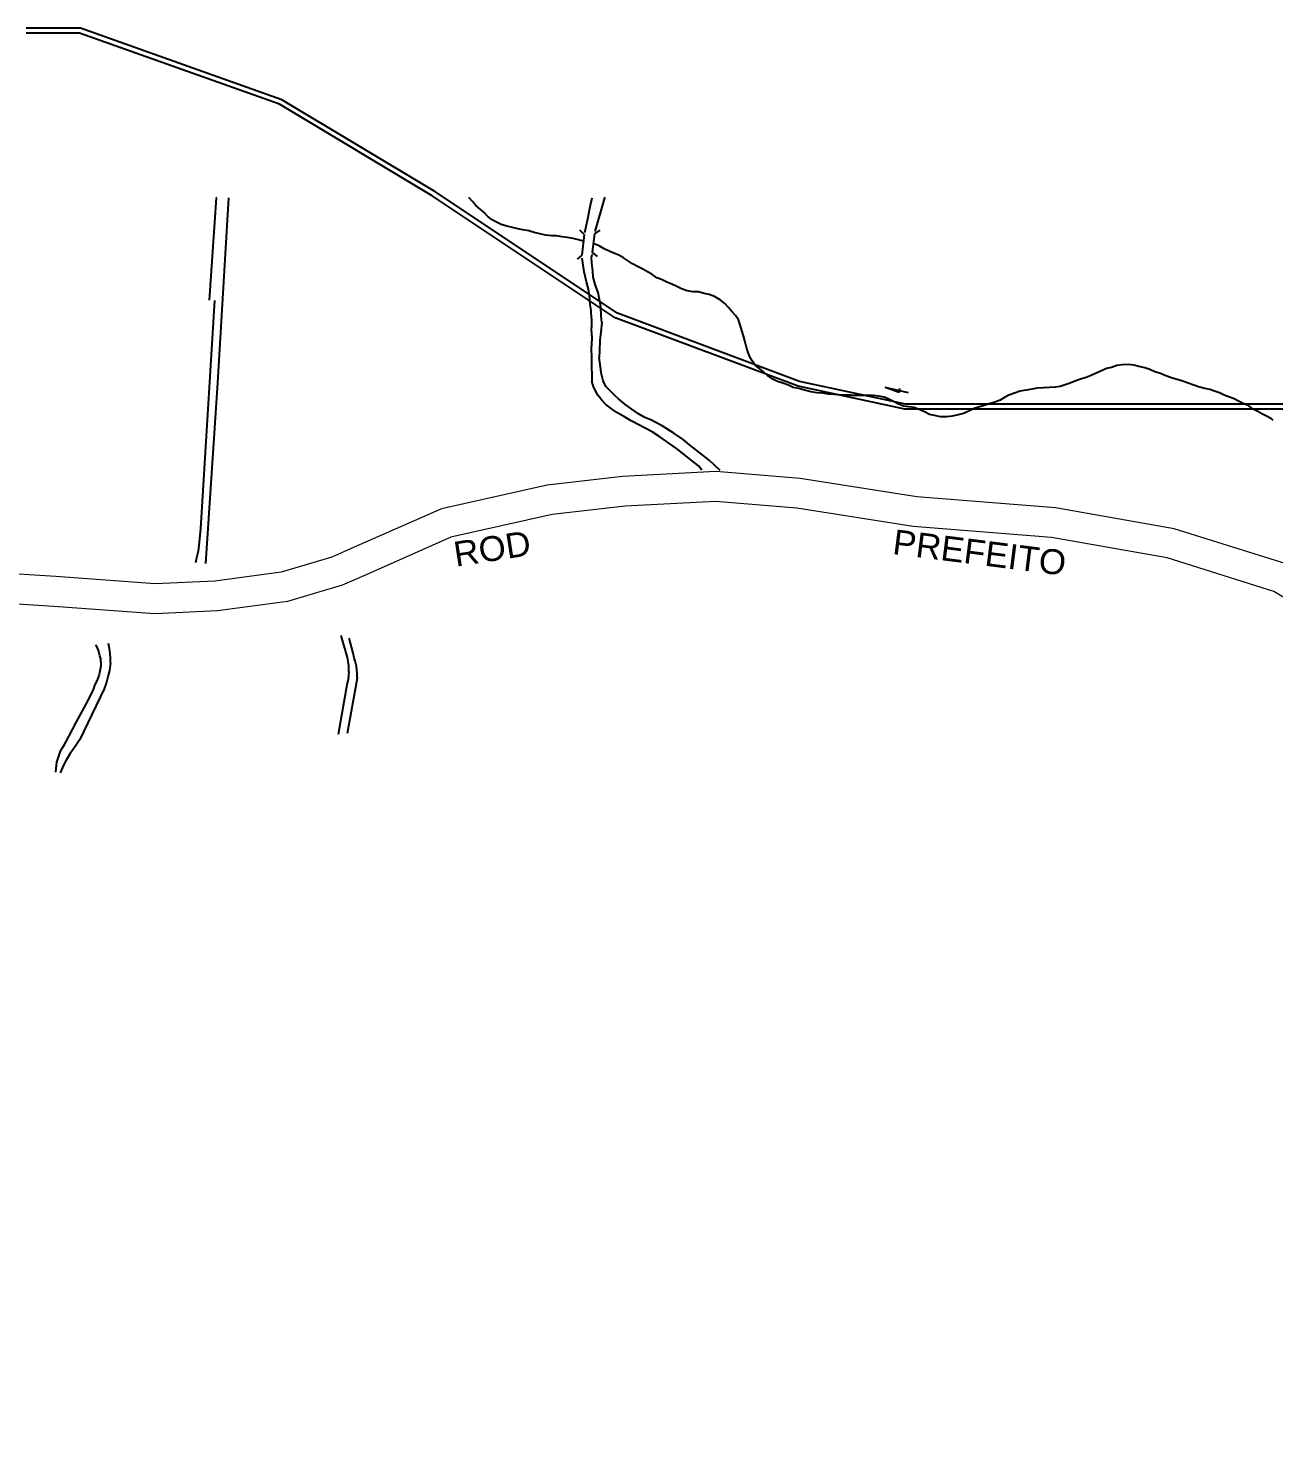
# Model space of a CAD drawing. Header units: millimetres. Extents: x 583 to 26013, y 350 to 21391.
# Drawn here: x 10591 to 11091, y 13884 to 14452 of the extents above; entities that cross this region are included whole.
import ezdxf

# ---------------------------------------------------------------- set-up
doc = ezdxf.new("R2010")
doc.units = ezdxf.units.MM
for name, color, linetype in [('105-QUADRAS_ESTRADAS', 80, 'Continuous'), ('110-CERCA_DE_ARAME', 10, 'Continuous'), ('115-PONTES_E_VIADUTO', 210, 'Continuous'), ('145-', 130, 'Continuous'), ('RIOS', 140, 'Continuous')]:
    doc.layers.add(name, color=color, linetype=linetype)
doc.styles.add('EU', font='arial.ttf', dxfattribs={"height": 10})

msp = doc.modelspace()

# ---------------------------------------------------------------- linework, layer by layer
at = {"color": 0, "linetype": 'Continuous', "lineweight": 20}
for points in [[(11126.4214, 14218.88015), (11096.05576, 14237.02973), (11051.11755, 14251.11083), (11003.43518, 14259.51959), (10947.82891, 14263.92801), (10901.0498, 14271.32471), (10867.19796, 14274.12839), (10829.70928, 14272.16617), (10799.40611, 14268.64976), (10757.04568, 14259.15518), (10722.00956, 14243.69807), (10712.99799, 14239.79615), (10692.67163, 14233.71726), (10666.07371, 14230.15966), (10642.06909, 14228.98153), (10602.20434, 14231.94273), (10578.61423, 14233.44384)], [(11467.61551, 13874.60241), (11430.94299, 13927.42513), (11400.61551, 13970.90241), (11358.53156, 14017.38279), (11332.77968, 14043.23824), (11314.01551, 14061.50241), (11257.51551, 14108.90241), (11152.01551, 14189.60241), (11091.11551, 14226.00241), (11048.26963, 14239.4279), (11001.91551, 14247.60241), (10946.41551, 14252.00241), (10899.61551, 14259.40241), (10867.01551, 14262.10241), (10830.71551, 14260.20241), (10801.41551, 14256.80241), (10760.81551, 14247.70241), (10726.81551, 14232.70241), (10717.11551, 14228.50241), (10695.20192, 14221.94883), (10667.1652, 14218.19879), (10641.91818, 14216.95968), (10601.37883, 14219.97099), (10578.10843, 14221.45175)]]:
    msp.add_lwpolyline(points, dxfattribs=at)
at = {"layer": '105-QUADRAS_ESTRADAS', "color": 0, "linetype": 'Continuous'}
for p, q in [((10671.51551, 14383.90241), (10667.11551, 14309.70241)), ((10817.41551, 14383.80241), (10816.41551, 14379.70241)), ((10822.51551, 14383.90241), (10818.61551, 14370.40241)), ((10822.61551, 14384.20241), (10822.51551, 14384.00241)), ((10816.41551, 14379.70241), (10815.61551, 14375.40241)), ((10815.61551, 14375.40241), (10814.41551, 14369.90241)), ((10814.31551, 14354.20241), (10813.51551, 14359.70241)), ((10817.31551, 14361.20241), (10817.21551, 14360.20241)), ((10817.31551, 14357.60241), (10817.21551, 14360.20241)), ((10815.21551, 14350.20241), (10814.31551, 14354.20241)), ((10817.81551, 14354.60241), (10817.31551, 14357.60241)), ((10817.91551, 14352.10241), (10817.81551, 14354.60241)), ((10816.01551, 14347.30241), (10815.21551, 14350.20241)), ((10818.81551, 14348.80241), (10817.91551, 14352.10241)), ((10819.91551, 14345.90241), (10818.81551, 14348.80241)), ((10665.91551, 14342.70241), (10660.31551, 14251.20241)), ((10816.41551, 14344.80241), (10816.01551, 14347.30241)), ((10816.71551, 14341.10241), (10816.41551, 14344.80241)), ((10820.31551, 14343.80241), (10819.91551, 14345.90241)), ((10820.91551, 14340.20241), (10820.31551, 14343.80241)), ((10817.11551, 14338.70241), (10816.71551, 14341.10241)), ((10817.21551, 14335.50241), (10817.11551, 14338.70241)), ((10821.11551, 14336.60241), (10820.91551, 14340.20241)), ((10817.21551, 14335.50241), (10817.21551, 14331.90241)), ((10817.31551, 14328.50241), (10817.21551, 14331.90241)), ((10821.31551, 14333.90241), (10821.01551, 14330.10241)), ((10821.31551, 14333.90241), (10821.11551, 14336.60241)), ((10817.31551, 14328.50241), (10817.21551, 14324.40241)), ((10820.61551, 14326.80241), (10820.41551, 14322.60241)), ((10821.01551, 14330.10241), (10820.61551, 14326.80241)), ((10817.31551, 14318.90241), (10817.21551, 14324.40241)), ((10820.41551, 14322.60241), (10820.31551, 14319.80241)), ((10817.41551, 14314.40241), (10817.31551, 14318.90241)), ((10817.41551, 14314.40241), (10817.41551, 14310.40241)), ((10820.81551, 14316.10241), (10820.31551, 14319.80241)), ((10821.11551, 14313.70241), (10820.81551, 14316.10241)), ((10667.11551, 14309.70241), (10662.31551, 14237.20241)), ((10818.01551, 14308.10241), (10817.41551, 14310.40241)), ((10821.91551, 14310.50241), (10821.11551, 14313.70241)), ((10823.01551, 14308.20241), (10821.91551, 14310.50241)), ((10819.71551, 14304.80241), (10818.01551, 14308.10241)), ((10821.41551, 14302.80241), (10819.71551, 14304.80241)), ((10824.61551, 14306.60241), (10823.01551, 14308.20241)), ((10826.61551, 14304.60241), (10824.61551, 14306.60241)), ((10828.11551, 14303.30241), (10826.61551, 14304.60241)), ((10830.61551, 14301.10241), (10828.11551, 14303.30241)), ((10823.01551, 14301.00241), (10821.41551, 14302.80241)), ((10825.71551, 14299.00241), (10823.01551, 14301.00241)), ((10827.41551, 14297.80241), (10825.71551, 14299.00241)), ((10830.51551, 14296.10241), (10827.41551, 14297.80241)), ((10833.41551, 14299.10241), (10830.61551, 14301.10241)), ((10836.11551, 14297.30241), (10833.41551, 14299.10241)), ((10838.61551, 14295.80241), (10836.11551, 14297.30241)), ((10833.21551, 14294.50241), (10830.51551, 14296.10241)), ((10836.51551, 14292.70241), (10833.21551, 14294.50241)), ((10838.81551, 14291.50241), (10836.51551, 14292.70241)), ((10841.11551, 14294.80241), (10838.61551, 14295.80241)), ((10842.81551, 14293.90241), (10841.11551, 14294.80241)), ((10845.61551, 14292.40241), (10842.81551, 14293.90241)), ((10848.51551, 14290.60241), (10845.61551, 14292.40241)), ((10841.61551, 14290.00241), (10838.81551, 14291.50241)), ((10844.71551, 14288.00241), (10841.61551, 14290.00241)), ((10847.31551, 14286.20241), (10844.71551, 14288.00241)), ((10851.41551, 14283.30241), (10847.31551, 14286.20241)), ((10850.31551, 14289.50241), (10848.51551, 14290.60241)), ((10854.01551, 14287.00241), (10850.31551, 14289.50241)), ((10856.61551, 14284.80241), (10854.01551, 14287.00241)), ((10854.41551, 14281.00241), (10851.41551, 14283.30241)), ((10857.81551, 14278.20241), (10854.41551, 14281.00241)), ((10864.41551, 14278.60241), (10856.61551, 14284.80241)), ((10860.11551, 14276.40241), (10857.81551, 14278.20241)), ((10861.51551, 14274.70241), (10860.11551, 14276.40241)), ((10868.91551, 14274.50241), (10864.41551, 14278.60241)), ((10660.31551, 14251.20241), (10659.71551, 14245.80241)), ((10659.41551, 14242.10241), (10658.61551, 14239.40241)), ((10659.71551, 14245.80241), (10659.41551, 14242.10241)), ((10658.61551, 14239.40241), (10658.21551, 14237.50241)), ((10719.31551, 14199.40241), (10716.71551, 14208.30241)), ((10720.91551, 14203.70241), (10719.91551, 14207.20241)), ((10618.91551, 14203.30241), (10618.31551, 14204.50241)), ((10619.51551, 14201.90241), (10618.91551, 14203.30241)), ((10619.91551, 14200.10241), (10619.51551, 14201.90241)), ((10623.81551, 14202.90241), (10623.41551, 14205.10241)), ((10624.01551, 14201.10241), (10623.81551, 14202.90241)), ((10624.21551, 14199.10241), (10624.01551, 14201.10241)), ((10721.51551, 14201.20241), (10720.91551, 14203.70241)), ((10722.01551, 14199.30241), (10721.51551, 14201.20241)), ((10620.31551, 14196.00241), (10619.61551, 14192.70241)), ((10620.21551, 14198.90241), (10619.91551, 14200.10241)), ((10620.31551, 14197.70241), (10620.21551, 14198.90241)), ((10620.31551, 14197.70241), (10620.31551, 14196.00241)), ((10624.21551, 14197.20241), (10623.81551, 14194.30241)), ((10624.21551, 14197.20241), (10624.21551, 14199.10241)), ((10719.61551, 14197.90241), (10719.31551, 14199.40241)), ((10719.81551, 14196.10241), (10719.61551, 14197.90241)), ((10719.81551, 14193.70241), (10719.81551, 14196.10241)), ((10722.51551, 14197.60241), (10722.01551, 14199.30241)), ((10722.91551, 14196.00241), (10722.51551, 14197.60241)), ((10723.01551, 14194.60241), (10722.91551, 14196.00241)), ((10618.81551, 14190.40241), (10617.91551, 14188.60241)), ((10619.61551, 14192.70241), (10618.81551, 14190.40241)), ((10622.51551, 14189.60241), (10621.61551, 14186.90241)), ((10623.21551, 14192.30241), (10622.51551, 14189.60241)), ((10623.81551, 14194.30241), (10623.21551, 14192.30241)), ((10719.61551, 14190.70241), (10719.21551, 14189.10241)), ((10719.71551, 14192.40241), (10719.61551, 14190.70241)), ((10719.81551, 14193.70241), (10719.71551, 14192.40241)), ((10723.11551, 14191.50241), (10722.81551, 14188.90241)), ((10723.11551, 14193.10241), (10723.01551, 14194.60241)), ((10723.11551, 14191.50241), (10723.11551, 14193.10241)), ((10621.61551, 14186.90241), (10613.51551, 14169.90241)), ((10617.21551, 14186.60241), (10615.31551, 14182.70241)), ((10617.91551, 14188.60241), (10617.21551, 14186.60241)), ((10719.21551, 14189.10241), (10715.51551, 14168.60241)), ((10722.81551, 14188.90241), (10719.11551, 14168.90241)), ((10613.61551, 14179.60241), (10610.41551, 14173.60241)), ((10615.31551, 14182.70241), (10613.61551, 14179.60241)), ((10610.41551, 14173.60241), (10607.31551, 14167.70241)), ((10607.31551, 14167.70241), (10605.11551, 14163.80241)), ((10613.51551, 14169.90241), (10611.81551, 14166.50241)), ((10604.01551, 14161.90241), (10603.01551, 14159.10241)), ((10605.11551, 14163.80241), (10604.01551, 14161.90241)), ((10608.01551, 14161.00241), (10606.31551, 14158.30241)), ((10609.71551, 14163.30241), (10608.01551, 14161.00241)), ((10611.81551, 14166.50241), (10609.71551, 14163.30241)), ((10602.51551, 14157.50241), (10602.21551, 14154.90241)), ((10603.01551, 14159.10241), (10602.51551, 14157.50241)), ((10605.31551, 14156.20241), (10604.01551, 14153.20241)), ((10606.31551, 14158.30241), (10605.31551, 14156.20241)), ((10602.21551, 14154.90241), (10602.11551, 14153.40241))]:
    msp.add_line(p, q, dxfattribs=at)
at = {"layer": '110-CERCA_DE_ARAME', "color": 0, "linetype": 'Continuous'}
for p, q in [((10666.61551, 14383.90241), (10663.71551, 14342.90241)), ((10666.71551, 14384.10241), (10666.61551, 14384.00241))]:
    msp.add_line(p, q, dxfattribs=at)
at = {"layer": '115-PONTES_E_VIADUTO', "color": 0, "linetype": 'Continuous'}
for p, q in [((10814.31551, 14369.20241), (10812.51551, 14371.00241)), ((10814.31551, 14369.20241), (10813.41551, 14360.90241)), ((10818.41551, 14369.50241), (10817.51551, 14362.10241)), ((10820.61551, 14371.00241), (10818.41551, 14369.50241)), ((10813.41551, 14360.90241), (10811.41551, 14359.30241)), ((10819.61551, 14360.40241), (10817.51551, 14362.10241))]:
    msp.add_line(p, q, dxfattribs=at)
at = {"layer": '145-', "color": 0, "linetype": 'Continuous'}
for p, q in [((10768.11551, 14384.00241), (10768.11551, 14384.10241)), ((10769.41551, 14382.50241), (10768.11551, 14383.90241)), ((10770.81551, 14380.90241), (10769.41551, 14382.50241)), ((10772.51551, 14379.40241), (10770.81551, 14380.90241)), ((10774.11551, 14378.10241), (10772.51551, 14379.40241)), ((10775.61551, 14376.50241), (10774.11551, 14378.10241)), ((10777.31551, 14375.10241), (10775.61551, 14376.50241)), ((10779.11551, 14374.20241), (10777.31551, 14375.10241)), ((10781.01551, 14373.20241), (10779.11551, 14374.20241)), ((10783.21551, 14372.60241), (10781.01551, 14373.20241)), ((10785.51551, 14372.00241), (10783.21551, 14372.60241)), ((10787.61551, 14371.50241), (10785.51551, 14372.00241)), ((10789.61551, 14371.10241), (10787.61551, 14371.50241)), ((10792.01551, 14370.70241), (10789.61551, 14371.10241)), ((10794.21551, 14370.00241), (10792.01551, 14370.70241)), ((10796.51551, 14369.50241), (10794.21551, 14370.00241)), ((10798.81551, 14368.90241), (10796.51551, 14369.50241)), ((10801.11551, 14368.70241), (10798.81551, 14368.90241)), ((10803.21551, 14368.70241), (10801.11551, 14368.70241)), ((10805.41551, 14368.30241), (10803.21551, 14368.70241)), ((10807.61551, 14368.00241), (10805.41551, 14368.30241)), ((10809.91551, 14367.60241), (10807.61551, 14368.00241)), ((10812.01551, 14367.10241), (10809.91551, 14367.60241)), ((10813.91551, 14366.60241), (10812.01551, 14367.10241)), ((10820.31551, 14364.70241), (10818.31551, 14365.50241)), ((10822.31551, 14363.50241), (10820.31551, 14364.70241)), ((10824.31551, 14362.50241), (10822.31551, 14363.50241)), ((10826.21551, 14361.70241), (10824.31551, 14362.50241)), ((10828.21551, 14360.90241), (10826.21551, 14361.70241)), ((10830.01551, 14359.90241), (10828.21551, 14360.90241)), ((10831.71551, 14358.80241), (10830.01551, 14359.90241)), ((10833.71551, 14357.50241), (10831.71551, 14358.80241)), ((10835.71551, 14356.40241), (10833.71551, 14357.50241)), ((10837.81551, 14355.30241), (10835.71551, 14356.40241)), ((10839.71551, 14354.20241), (10837.81551, 14355.30241)), ((10841.51551, 14353.30241), (10839.71551, 14354.20241)), ((10843.51551, 14351.90241), (10841.51551, 14353.30241)), ((10845.31551, 14351.10241), (10843.51551, 14351.90241)), ((10847.51551, 14350.10241), (10845.31551, 14351.10241)), ((10849.41551, 14349.30241), (10847.51551, 14350.10241)), ((10851.51551, 14348.40241), (10849.41551, 14349.30241)), ((10853.31551, 14347.40241), (10851.51551, 14348.40241)), ((10855.61551, 14346.60241), (10853.31551, 14347.40241)), ((10857.91551, 14346.20241), (10855.61551, 14346.60241)), ((10860.11551, 14346.20241), (10857.91551, 14346.20241)), ((10862.41551, 14345.60241), (10860.11551, 14346.20241)), ((10864.41551, 14345.20241), (10862.41551, 14345.60241)), ((10866.61551, 14344.30241), (10864.41551, 14345.20241)), ((10868.81551, 14343.00241), (10866.61551, 14344.30241)), ((10870.81551, 14341.60241), (10868.81551, 14343.00241)), ((10872.21551, 14339.90241), (10870.81551, 14341.60241)), ((10873.61551, 14338.30241), (10872.21551, 14339.90241)), ((10875.01551, 14336.70241), (10873.61551, 14338.30241)), ((10876.21551, 14335.00241), (10875.01551, 14336.70241)), ((10876.91551, 14333.00241), (10876.21551, 14335.00241)), ((10877.61551, 14330.70241), (10876.91551, 14333.00241)), ((10878.21551, 14328.50241), (10877.61551, 14330.70241)), ((10878.71551, 14326.60241), (10878.21551, 14328.50241)), ((10879.31551, 14324.40241), (10878.71551, 14326.60241)), ((10880.01551, 14322.30241), (10879.31551, 14324.40241)), ((10880.71551, 14320.40241), (10880.01551, 14322.30241)), ((10881.71551, 14318.50241), (10880.71551, 14320.40241)), ((10883.01551, 14316.70241), (10881.71551, 14318.50241)), ((10884.71551, 14315.40241), (10883.01551, 14316.70241)), ((10886.31551, 14314.10241), (10884.71551, 14315.40241)), ((11021.71551, 14314.40241), (11019.81551, 14313.60241)), ((11024.01551, 14315.40241), (11021.71551, 14314.40241)), ((11026.01551, 14315.80241), (11024.01551, 14315.40241)), ((11028.11551, 14316.70241), (11026.01551, 14315.80241)), ((11030.41551, 14316.90241), (11028.11551, 14316.70241)), ((11032.71551, 14317.00241), (11030.41551, 14316.90241)), ((11034.91551, 14316.80241), (11032.71551, 14317.00241)), ((11036.91551, 14316.30241), (11034.91551, 14316.80241)), ((11039.31551, 14315.70241), (11036.91551, 14316.30241)), ((11041.31551, 14315.10241), (11039.31551, 14315.70241)), ((11043.41551, 14314.10241), (11041.31551, 14315.10241)), ((10887.91551, 14312.70241), (10886.31551, 14314.10241)), ((10890.01551, 14311.20241), (10887.91551, 14312.70241)), ((10891.91551, 14310.20241), (10890.01551, 14311.20241)), ((10894.01551, 14309.50241), (10891.91551, 14310.20241)), ((10896.31551, 14308.70241), (10894.01551, 14309.50241)), ((10898.21551, 14307.80241), (10896.31551, 14308.70241)), ((11007.31551, 14308.90241), (11005.41551, 14308.20241)), ((11009.41551, 14309.60241), (11007.31551, 14308.90241)), ((11011.61551, 14310.50241), (11009.41551, 14309.60241)), ((11013.91551, 14311.30241), (11011.61551, 14310.50241)), ((11015.81551, 14311.90241), (11013.91551, 14311.30241)), ((11017.81551, 14312.70241), (11015.81551, 14311.90241)), ((11019.81551, 14313.60241), (11017.81551, 14312.70241)), ((11045.61551, 14313.40241), (11043.41551, 14314.10241)), ((11047.71551, 14312.50241), (11045.61551, 14313.40241)), ((11049.61551, 14311.80241), (11047.71551, 14312.50241)), ((11051.81551, 14311.20241), (11049.61551, 14311.80241)), ((11054.21551, 14310.50241), (11051.81551, 14311.20241)), ((11056.71551, 14309.50241), (11054.21551, 14310.50241)), ((11059.01551, 14308.70241), (11056.71551, 14309.50241)), ((11060.91551, 14308.10241), (11059.01551, 14308.70241)), ((10900.41551, 14307.40241), (10898.21551, 14307.80241)), ((10902.71551, 14306.70241), (10900.41551, 14307.40241)), ((10905.21551, 14306.10241), (10902.71551, 14306.70241)), ((10907.71551, 14305.70241), (10905.21551, 14306.10241)), ((10910.11551, 14305.50241), (10907.71551, 14305.70241)), ((10912.31551, 14305.10241), (10910.11551, 14305.50241)), ((10914.61551, 14305.00241), (10912.31551, 14305.10241)), ((10917.11551, 14304.80241), (10914.61551, 14305.00241)), ((10919.21551, 14304.80241), (10917.11551, 14304.80241)), ((10921.31551, 14304.70241), (10919.21551, 14304.80241)), ((10921.31551, 14304.70241), (10928.01551, 14304.70241)), ((10930.31551, 14304.60241), (10928.01551, 14304.70241)), ((10932.51551, 14304.30241), (10930.31551, 14304.60241)), ((10934.71551, 14304.00241), (10932.51551, 14304.30241)), ((10936.61551, 14303.20241), (10934.71551, 14304.00241)), ((10944.41551, 14305.70241), (10935.11551, 14307.80241)), ((10940.71551, 14305.80241), (10935.11551, 14307.80241)), ((10938.71551, 14302.10241), (10936.61551, 14303.20241)), ((10940.91551, 14307.40241), (10940.71551, 14305.80241)), ((10983.01551, 14303.80241), (10981.21551, 14302.80241)), ((10984.81551, 14304.80241), (10983.01551, 14303.80241)), ((10987.01551, 14305.60241), (10984.81551, 14304.80241)), ((10989.31551, 14306.40241), (10987.01551, 14305.60241)), ((10991.71551, 14306.70241), (10989.31551, 14306.40241)), ((10994.01551, 14307.20241), (10991.71551, 14306.70241)), ((10996.31551, 14307.60241), (10994.01551, 14307.20241)), ((10998.71551, 14307.70241), (10996.31551, 14307.60241)), ((11001.11551, 14307.80241), (10998.71551, 14307.70241)), ((11003.41551, 14308.00241), (11001.11551, 14307.80241)), ((11005.41551, 14308.20241), (11003.41551, 14308.00241)), ((11063.41551, 14307.40241), (11060.91551, 14308.10241)), ((11065.41551, 14307.00241), (11063.41551, 14307.40241)), ((11067.31551, 14306.30241), (11065.41551, 14307.00241)), ((11069.31551, 14305.70241), (11067.31551, 14306.30241)), ((11071.21551, 14304.80241), (11069.31551, 14305.70241)), ((11073.31551, 14303.90241), (11071.21551, 14304.80241)), ((11075.21551, 14303.30241), (11073.31551, 14303.90241)), ((11076.91551, 14302.30241), (11075.21551, 14303.30241)), ((10940.51551, 14301.10241), (10938.71551, 14302.10241)), ((10942.41551, 14300.30241), (10940.51551, 14301.10241)), ((10944.41551, 14300.00241), (10942.41551, 14300.30241)), ((10946.71551, 14299.80241), (10944.41551, 14300.00241)), ((10949.01551, 14298.90241), (10946.71551, 14299.80241)), ((10950.91551, 14298.00241), (10949.01551, 14298.90241)), ((10952.91551, 14297.00241), (10950.91551, 14298.00241)), ((10966.61551, 14297.40241), (10964.41551, 14296.90241)), ((10969.01551, 14298.40241), (10966.61551, 14297.40241)), ((10971.11551, 14299.50241), (10969.01551, 14298.40241)), ((10973.11551, 14300.10241), (10971.11551, 14299.50241)), ((10975.21551, 14300.70241), (10973.11551, 14300.10241)), ((10977.21551, 14301.40241), (10975.21551, 14300.70241)), ((10979.11551, 14302.00241), (10977.21551, 14301.40241)), ((10981.21551, 14302.80241), (10979.11551, 14302.00241)), ((11079.11551, 14301.30241), (11076.91551, 14302.30241)), ((11081.11551, 14300.40241), (11079.11551, 14301.30241)), ((11082.81551, 14299.10241), (11081.11551, 14300.40241)), ((11084.71551, 14298.20241), (11082.81551, 14299.10241)), ((11086.51551, 14297.10241), (11084.71551, 14298.20241)), ((10954.91551, 14296.60241), (10952.91551, 14297.00241)), ((10957.31551, 14296.10241), (10954.91551, 14296.60241)), ((10959.91551, 14296.10241), (10957.31551, 14296.10241)), ((10962.01551, 14296.30241), (10959.91551, 14296.10241)), ((10964.41551, 14296.90241), (10962.01551, 14296.30241)), ((11088.41551, 14296.20241), (11086.51551, 14297.10241)), ((11090.21551, 14295.30241), (11088.41551, 14296.20241)), ((11090.91551, 14294.60241), (11090.21551, 14295.30241))]:
    msp.add_line(p, q, dxfattribs=at)
at = {"layer": 'RIOS', "lineweight": 25, "flags": 128}
for points in [[(11599.96126, 13883.72639), (11560.52311, 13932.23672), (11514.01091, 14077.19147), (11455.12856, 14111.26093), (11302.33432, 14187.58706), (11253.35694, 14239.64034), (11188.84517, 14267.24618), (11136.45253, 14301.12709), (11077.70011, 14301.12709), (10943.22072, 14301.12709), (10900.716, 14310.22982), (10827.64522, 14337.60574), (10754.32936, 14386.45385), (10692.89393, 14423.29314), (10612.05792, 14451.97795), (10590.32856, 14451.97795)], [(11598.52888, 13882.31779), (11558.73377, 13931.2672), (11512.34207, 14075.84641), (11454.17998, 14109.49913), (11301.12186, 14185.95708), (11252.18637, 14237.96583), (11187.90196, 14265.47437), (11135.8622, 14299.12709), (11077.70011, 14299.12709), (10943.00897, 14299.12709), (10900.15269, 14308.30511), (10826.72791, 14335.81365), (10753.26001, 14384.76306), (10692.03676, 14421.47512), (10611.71359, 14449.97795), (10590.32856, 14449.97795)]]:
    msp.add_lwpolyline(points, dxfattribs=at)

# ---------------------------------------------------------------- texts
at = {"color": 0, "linetype": 'Continuous', "lineweight": 20, "style": 'EU'}
for s, rotation, p in [('ROD', 8.8301033, (10762.77257, 14235.86702)), ('PREFEITO', 352.8085622, (10937.7377, 14241.03067))]:
    msp.add_text(s, height=10, rotation=rotation, dxfattribs=at).set_placement(p)

doc.saveas('drawing.dxf')
